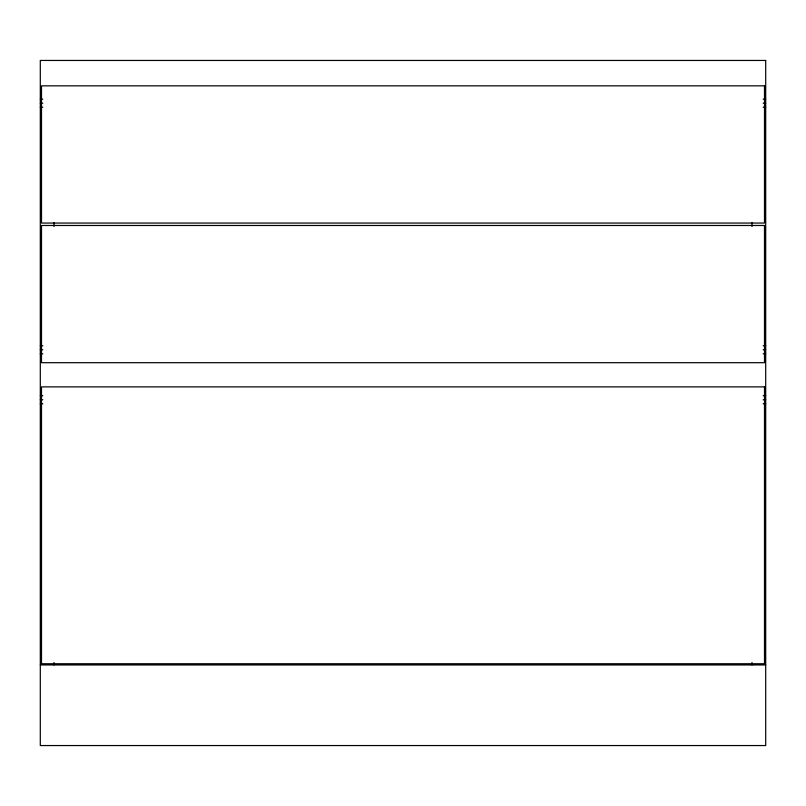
<?xml version="1.0" encoding="UTF-8"?>
<svg xmlns="http://www.w3.org/2000/svg" width="806" height="806" viewBox="0 0 806 806"><rect width="100%" height="100%" fill="white"/><g stroke="black" fill="none" stroke-linecap="round" stroke-linejoin="round"><path stroke-width="1.21" d="M40.3 99.138L42.819 99.138M763.181 99.138L765.7 99.138M40.3 103.168L42.819 103.168M763.181 103.168L765.7 103.168M40.3 107.198L42.819 107.198M763.181 107.198L765.7 107.198M40.3 345.774L42.819 345.774M763.181 345.774L765.7 345.774M40.3 349.804L42.819 349.804M763.181 349.804L765.7 349.804M40.3 353.834L42.819 353.834M763.181 353.834L765.7 353.834M40.3 395.746L42.819 395.746M763.181 395.746L765.7 395.746M40.3 399.776L42.819 399.776M763.181 399.776L765.7 399.776M40.3 403.806L42.819 403.806M763.181 403.806L765.7 403.806M40.3 664.95L765.7 664.95M751.998 222.718L751.998 226.486M751.998 662.441L751.998 664.95M54.002 222.718L54.002 226.486M54.002 662.441L54.002 664.95M765.7 60.45L40.3 60.45L40.3 745.55L765.7 745.55L765.7 60.45M764.491 85.839L41.509 85.839L41.509 223.061L764.491 223.061L764.491 85.839M764.491 225.479L41.509 225.479L41.509 362.7L764.491 362.7L764.491 225.479M764.491 386.88L41.509 386.88L41.509 663.741L764.491 663.741L764.491 386.88"/></g></svg>
